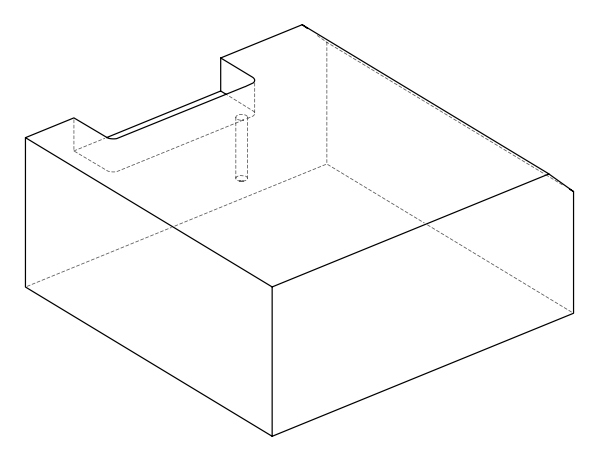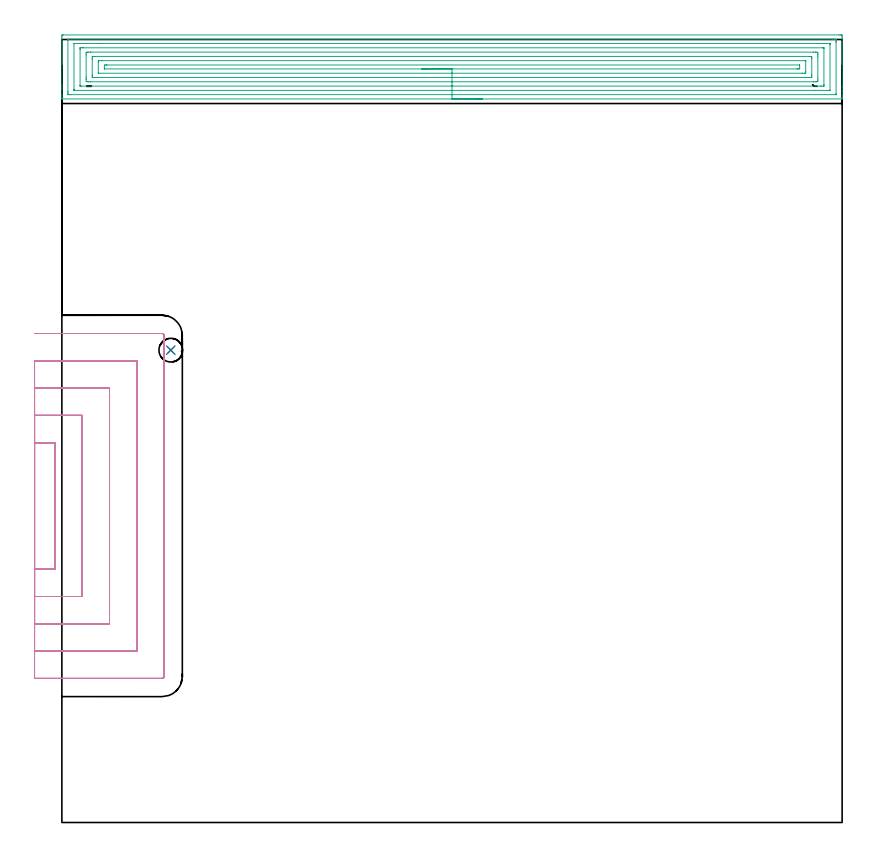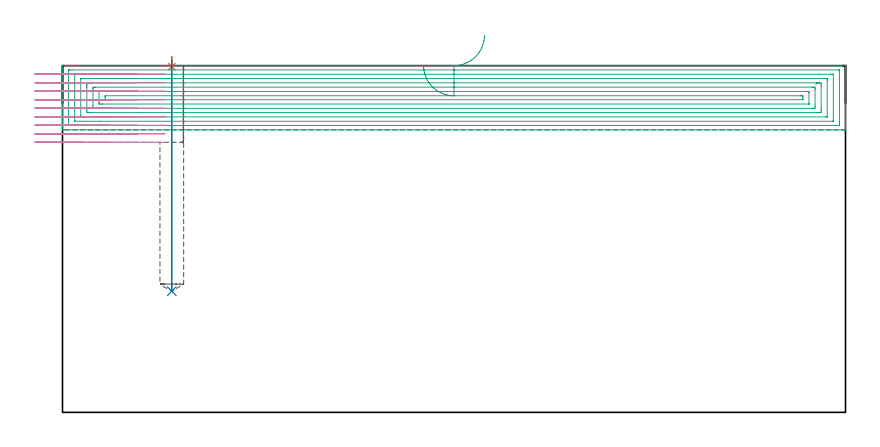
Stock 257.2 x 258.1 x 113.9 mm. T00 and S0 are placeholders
(PLAN: 4 operations, 3 tool changes, 40.3 min)
(1 SPOT_DRILL | STEP1POCKET | NXT0321_9005460120000 | 0.03 min | 0 mm3)
(2 DRILL_BLIND_HOLE_INTO_CENTER | STEP1POCKET | UGT0301_473 | 0.31 min | 3455 mm3)
(3 AREA_MILL | FG_CHAMFER_SURFACE | UGT0205_001 | 16.76 min | 57288 mm3)
(4 MILL_OPEN_POCKET | POCKET_OPEN | NXT0201_011 | Follow Part, ap 3, ae 75% | 23.22 min | 124091 mm3)
(TOOL NXT0321_9005460120000 | NC Spot Drill, 142deg, 12mm, Carbide, Uncoated | D12 PA142 FL30 Z2)
(TOOL UGT0301_473 | Carbide Drill 7.8 mm | D7.8 PA118 FL76 Z2)
(TOOL UGT0205_001 | Chamfer Mill 20 x 3 x 45 deg. | D20 FL50 Z2)
(TOOL NXT0201_011 | ENDMILL 12mm [2P460-1200-NA 1630] | D12 FL38 Z6)
(OP 1 SPOT_DRILL)
G17 G21 G94 G90
T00 M6
G54
G17 G0 G90 X35.9 Y155.7 S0 M3
G43 Z123.9 H0
G94 G81 G98 Z113.564 F250. R116.9
G80
M5
M2
(OP 2 DRILL_BLIND_HOLE_INTO_CENTER)
G17 G21 G94 G90
T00 M6
G54
G17 G0 G90 X35.9 Y155.7 S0 M3
G43 Z123.9 H0
G94 G81 G98 Z39.8 F250. R115.9
G80
M5
M2
(OP 3 AREA_MILL)
G17 G21 G94 G90
T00 M6
G54
G17 G0 G90 X138.6 Y238.5 S1061 M3
G43 Z123.9 H0
G94 G1 X138.562 Z123.028 F250.
X138.448 Z122.164
X138.259 Z121.312
X137.997 Z120.48
X137.663 Z119.674
X137.26 Z118.9
X136.792 Z118.164
X136.26 Z117.472
X135.671 Z116.829
X135.028 Z116.24
X134.336 Z115.708
X133.6 Z115.24
X132.826 Z114.837
X132.02 Z114.503
X131.188 Z114.241
X130.336 Z114.052
X129.472 Z113.938
X128.6 Z113.9
X0.153
X0.01 Y238.506 Z113.893
X0. Y238.795 Z113.604
Y239.207 Z113.193
Y239.81 Z112.584
Y241.872 Z110.525
Y242.45 Z109.944
Y243.041 Z109.354
Y258.579 Z93.818
X0.005 Y259.169 Z93.228
X0.01 Y259.591 Z92.806
X0.168 Y259.595 Z92.803
X0.599 Y259.6 Z92.8
X256.165
X256.601 Y259.599 Z92.801
X257.032 Y259.595 Z92.803
X257.19 Y259.591 Z92.806
X257.195 Y259.169 Z93.228
X257.2 Y258.579 Z93.819
Y242.45 Z109.944
Y240.992 Z111.404
Y239.81 Z112.584
Y239.207 Z113.193
Y238.931 Z113.469
X257.199 Y238.794 Z113.605
X257.19 Y238.506 Z113.893
X257.047 Y238.5 Z113.9
X128.6
Y239.914 Z112.486
X3.17
X2.383 Y239.915 Z112.485
X2.276 Y239.916 Z112.484
X2.032 Y239.921 Z112.479
X2.01 Y240. Z112.4
X2.004 Y240.185 Z112.215
X2.001 Y240.69 Z111.71
X2. Y241.068 Z111.332
X2.001 Y257.786 Z94.614
X2.009 Y258.165 Z94.235
X2.011 Y258.18 Z94.22
X2.016 Y258.182 Z94.218
X2.039 Y258.184 Z94.216
X2.088 Y258.185 Z94.215
X2.186 Y258.186 Z94.214
X254.03
X254.817 Y258.185 Z94.215
X254.924 Y258.184 Z94.216
X255.168 Y258.179 Z94.221
X255.19 Y258.1 Z94.3
X255.196 Y257.915 Z94.485
X255.199 Y257.41 Z94.99
X255.2 Y257.032 Z95.368
X255.199 Y240.314 Z112.086
X255.191 Y239.935 Z112.465
X255.189 Y239.92 Z112.48
X255.184 Y239.918 Z112.482
X255.161 Y239.916 Z112.484
X255.112 Y239.915 Z112.485
X255.014 Y239.914 Z112.486
X128.6
Y241.328 Z111.072
X4.167 Y241.329 Z111.071
X4.085 Y241.331 Z111.069
X4.022 Y241.334 Z111.066
X4.01 Y241.336 Z111.064
X4.006 Y241.359 Z111.041
X4.003 Y241.406 Z110.994
X4.001 Y241.57 Z110.83
X4. Y241.735 Z110.665
X4.001 Y256.693 Z95.707
X4.006 Y256.749 Z95.651
X4.01 Y256.764 Z95.636
X4.016 Y256.766 Z95.634
X4.045 Y256.769 Z95.631
X4.167 Y256.771 Z95.629
X12.479
X253.033
X253.115 Y256.769 Z95.631
X253.178 Y256.766 Z95.634
X253.19 Y256.764 Z95.636
X253.194 Y256.741 Z95.659
X253.197 Y256.694 Z95.706
X253.199 Y256.53 Z95.87
X253.2 Y256.365 Z96.035
X253.199 Y241.407 Z110.993
X253.194 Y241.351 Z111.049
X253.19 Y241.336 Z111.064
X253.184 Y241.334 Z111.066
X253.155 Y241.331 Z111.069
X253.033 Y241.329 Z111.071
X252.386 Y241.328 Z111.072
X248.518
X128.6
Y242.743 Z109.657
X6.546
X6.119 Y242.747 Z109.653
X6.021 Y242.75 Z109.65
X6.01 Y242.751 Z109.649
X6.007 Y242.77 Z109.63
X6.003 Y242.816 Z109.584
X6.001 Y242.909 Z109.491
X6. Y254.77 Z97.63
X6.003 Y255.185 Z97.215
X6.006 Y255.289 Z97.111
X6.01 Y255.339 Z97.061
X6.02 Y255.351 Z97.049
X6.049 Y255.352 Z97.048
X6.249 Y255.355 Z97.045
X6.843 Y255.357 Z97.043
X7.139
X250.654
X251.081 Y255.353 Z97.047
X251.179 Y255.35 Z97.05
X251.19 Y255.349 Z97.051
X251.193 Y255.33 Z97.07
X251.197 Y255.284 Z97.116
X251.199 Y255.191 Z97.209
X251.2 Y243.33 Z109.07
X251.197 Y242.915 Z109.485
X251.194 Y242.811 Z109.589
X251.19 Y242.761 Z109.639
X251.18 Y242.749 Z109.651
X251.151 Y242.748 Z109.652
X250.951 Y242.745 Z109.655
X250.357 Y242.743 Z109.657
X250.061
X128.6
Y244.157 Z108.243
X9.519
X8.678 Y244.16 Z108.24
X8.627 Y244.162 Z108.238
X8.01 Y244.21 Z108.19
X8.002 Y244.827 Z107.573
X8.001 Y245.09 Z107.31
X8. Y245.709 Z106.691
X8.001 Y253.01 Z99.39
X8.004 Y253.625 Z98.775
X8.01 Y253.89 Z98.51
X8.578 Y253.938 Z98.462
X8.627 Y253.94 Z98.46
X9.465 Y253.943 Z98.457
X9.519
X247.681
X248.522 Y253.94 Z98.46
X248.573 Y253.938 Z98.462
X249.19 Y253.89 Z98.51
X249.198 Y253.273 Z99.127
X249.199 Y253.01 Z99.39
X249.2 Y252.391 Z100.009
X249.199 Y245.09 Z107.31
X249.196 Y244.475 Z107.925
X249.19 Y244.21 Z108.19
X248.622 Y244.162 Z108.238
X248.573 Y244.16 Z108.24
X247.735 Y244.157 Z108.243
X247.681
X128.6
Y245.571 Z106.829
X10.815 Y245.572 Z106.828
X10.411 Y245.574 Z106.826
X10.016 Y245.578 Z106.822
X10.007 Y245.97 Z106.43
X10.001 Y246.375 Z106.025
Y251.655 Z100.745
X10.006 Y252.13 Z100.27
X10.014 Y252.522 Z99.878
X10.411 Y252.526 Z99.874
X10.899 Y252.528 Z99.872
X246.385
X246.789 Y252.526 Z99.874
X247.184 Y252.522 Z99.878
X247.193 Y252.13 Z100.27
X247.199 Y251.725 Z100.675
Y246.445 Z105.955
X247.194 Y245.97 Z106.43
X247.186 Y245.578 Z106.822
X246.789 Y245.574 Z106.826
X246.301 Y245.572 Z106.828
X128.6 Y245.571 Z106.829
Y246.985 Z105.415
X12.195 Y246.986 Z105.414
X12.057 Y246.987 Z105.413
X12.02 Y246.99 Z105.41
X12.009 Y246.993 Z105.407
X12.004 Y246.998 Z105.402
X12.002 Y247.007 Z105.393
X12. Y247.042 Z105.358
X12.001 Y250.561 Z101.839
X12.006 Y250.754 Z101.646
X12.016 Y251.108 Z101.292
X12.195 Y251.112 Z101.288
X12.333 Y251.113 Z101.287
X13.087 Y251.115 Z101.285
X13.224
X245.005 Y251.114 Z101.286
X245.143 Y251.113 Z101.287
X245.18 Y251.11 Z101.29
X245.191 Y251.107 Z101.293
X245.196 Y251.102 Z101.298
X245.198 Y251.093 Z101.307
X245.2 Y251.058 Z101.342
X245.199 Y247.539 Z104.861
X245.194 Y247.346 Z105.054
X245.184 Y246.992 Z105.408
X245.005 Y246.988 Z105.412
X244.867 Y246.987 Z105.413
X244.113 Y246.985 Z105.415
X243.976
X128.6
Y248.4 Z104.
X14.082
X14.063 Y248.402 Z103.998
X14.01 Y248.414 Z103.986
X14. Y248.589 Z103.811
Y248.61 Z103.79
Y249.469 Z102.931
X14.002 Y249.49 Z102.91
X14.027 Y249.693 Z102.707
X14.444 Y249.699 Z102.701
X14.658 Y249.7 Z102.7
X14.871
X243.118
X243.137 Y249.698 Z102.702
X243.19 Y249.686 Z102.714
X243.2 Y249.511 Z102.889
Y249.49 Z102.91
Y248.631 Z103.769
X243.198 Y248.61 Z103.79
X243.173 Y248.407 Z103.993
X242.756 Y248.401 Z103.999
X242.542 Y248.4 Z104.
X242.329
X128.6
X127.728 Z104.039
X126.864 Z104.152
X126.012 Z104.341
X125.18 Z104.604
X124.374 Z104.937
X123.6 Z105.34
X122.864 Z105.809
X122.172 Z106.34
X121.529 Z106.929
X120.94 Z107.573
X120.408 Z108.265
X119.94 Z109.
X119.537 Z109.774
X119.203 Z110.58
X118.941 Z111.412
X118.752 Z112.264
X118.638 Z113.129
X118.6 Z114.
G0 Z123.9
M5
M2
(OP 4 MILL_OPEN_POCKET)
G17 G21 G94 G90
T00 M6
G54
G17 G0 G90 X-9. Y83.5 S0 M3
G43 Z123.9 H1
Z111.1
G94 G1 X-6. F250.
X-2.3 F500.
Y125.2
X-6.
X-9. F250.
Y74.5
X-6.
X6.7 F500.
Y134.2
X-6.
X-9. F250.
Y65.5
X-6.
X15.7 F500.
Y143.2
X-6.
X-9. F250.
Y56.5
X-6.
X24.7 F500.
Y152.2
X-6.
X-9. F250.
Y47.5
X-6.
X33. F500.
G3 X33.7 Y48.2 R0.7
G1 Y160.5
G3 X33. Y161.2 R0.7
G1 X-6.
X-9. F250.
G0 Y83.5 Z108.3
G1 X-6.
X-2.3 F500.
Y125.2
X-6.
X-9. F250.
Y74.5
X-6.
X6.7 F500.
Y134.2
X-6.
X-9. F250.
Y65.5
X-6.
X15.7 F500.
Y143.2
X-6.
X-9. F250.
Y56.5
X-6.
X24.7 F500.
Y152.2
X-6.
X-9. F250.
Y47.5
X-6.
X33. F500.
G3 X33.7 Y48.2 R0.7
G1 Y160.5
G3 X33. Y161.2 R0.7
G1 X-6.
X-9. F250.
G0 Y83.5 Z105.5
G1 X-6.
X-2.3 F500.
Y125.2
X-6.
X-9. F250.
Y74.5
X-6.
X6.7 F500.
Y134.2
X-6.
X-9. F250.
Y65.5
X-6.
X15.7 F500.
Y143.2
X-6.
X-9. F250.
Y56.5
X-6.
X24.7 F500.
Y152.2
X-6.
X-9. F250.
Y47.5
X-6.
X33. F500.
G3 X33.7 Y48.2 R0.7
G1 Y160.5
G3 X33. Y161.2 R0.7
G1 X-6.
X-9. F250.
G0 Y83.5 Z102.7
G1 X-6.
X-2.3 F500.
Y125.2
X-6.
X-9. F250.
Y74.5
X-6.
X6.7 F500.
Y134.2
X-6.
X-9. F250.
Y65.5
X-6.
X15.7 F500.
Y143.2
X-6.
X-9. F250.
Y56.5
X-6.
X24.7 F500.
Y152.2
X-6.
X-9. F250.
Y47.5
X-6.
X33. F500.
G3 X33.7 Y48.2 R0.7
G1 Y160.5
G3 X33. Y161.2 R0.7
G1 X-6.
X-9. F250.
G0 Y83.5 Z99.9
G1 X-6.
X-2.3 F500.
Y125.2
X-6.
X-9. F250.
Y74.5
X-6.
X6.7 F500.
Y134.2
X-6.
X-9. F250.
Y65.5
X-6.
X15.7 F500.
Y143.2
X-6.
X-9. F250.
Y56.5
X-6.
X24.7 F500.
Y152.2
X-6.
X-9. F250.
Y47.5
X-6.
X33. F500.
G3 X33.7 Y48.2 R0.7
G1 Y160.5
G3 X33. Y161.2 R0.7
G1 X-6.
X-9. F250.
G0 Y83.5 Z97.1
G1 X-6.
X-2.3 F500.
Y125.2
X-6.
X-9. F250.
Y74.5
X-6.
X6.7 F500.
Y134.2
X-6.
X-9. F250.
Y65.5
X-6.
X15.7 F500.
Y143.2
X-6.
X-9. F250.
Y56.5
X-6.
X24.7 F500.
Y152.2
X-6.
X-9. F250.
Y47.5
X-6.
X33. F500.
G3 X33.7 Y48.2 R0.7
G1 Y160.5
G3 X33. Y161.2 R0.7
G1 X-6.
X-9. F250.
G0 Y83.5 Z94.3
G1 X-6.
X-2.3 F500.
Y125.2
X-6.
X-9. F250.
Y74.5
X-6.
X6.7 F500.
Y134.2
X-6.
X-9. F250.
Y65.5
X-6.
X15.7 F500.
Y143.2
X-6.
X-9. F250.
Y56.5
X-6.
X24.7 F500.
Y152.2
X-6.
X-9. F250.
Y47.5
X-6.
X33. F500.
G3 X33.7 Y48.2 R0.7
G1 Y160.5
G3 X33. Y161.2 R0.7
G1 X-6.
X-9. F250.
G0 Y83.5 Z91.5
G1 X-6.
X-2.3 F500.
Y125.2
X-6.
X-9. F250.
Y74.5
X-6.
X6.7 F500.
Y134.2
X-6.
X-9. F250.
Y65.5
X-6.
X15.7 F500.
Y143.2
X-6.
X-9. F250.
Y56.5
X-6.
X24.7 F500.
Y152.2
X-6.
X-9. F250.
Y47.5
X-6.
X33. F500.
G3 X33.7 Y48.2 R0.7
G1 Y160.5
G3 X33. Y161.2 R0.7
G1 X-6.
X-9. F250.
G0 Y83.5 Z88.7
G1 X-6.
X-2.3 F500.
Y125.2
X-6.
X-9. F250.
Y74.5
X-6.
X6.7 F500.
Y134.2
X-6.
X-9. F250.
Y65.5
X-6.
X15.7 F500.
Y143.2
X-6.
X-9. F250.
Y56.5
X-6.
X24.7 F500.
Y152.2
X-6.
X-9. F250.
Y47.5
X-6.
X33. F500.
G3 X33.7 Y48.2 R0.7
G1 Y160.5
G3 X33. Y161.2 R0.7
G1 X-6.
X-9. F250.
G0 Z123.9
M5
M2
